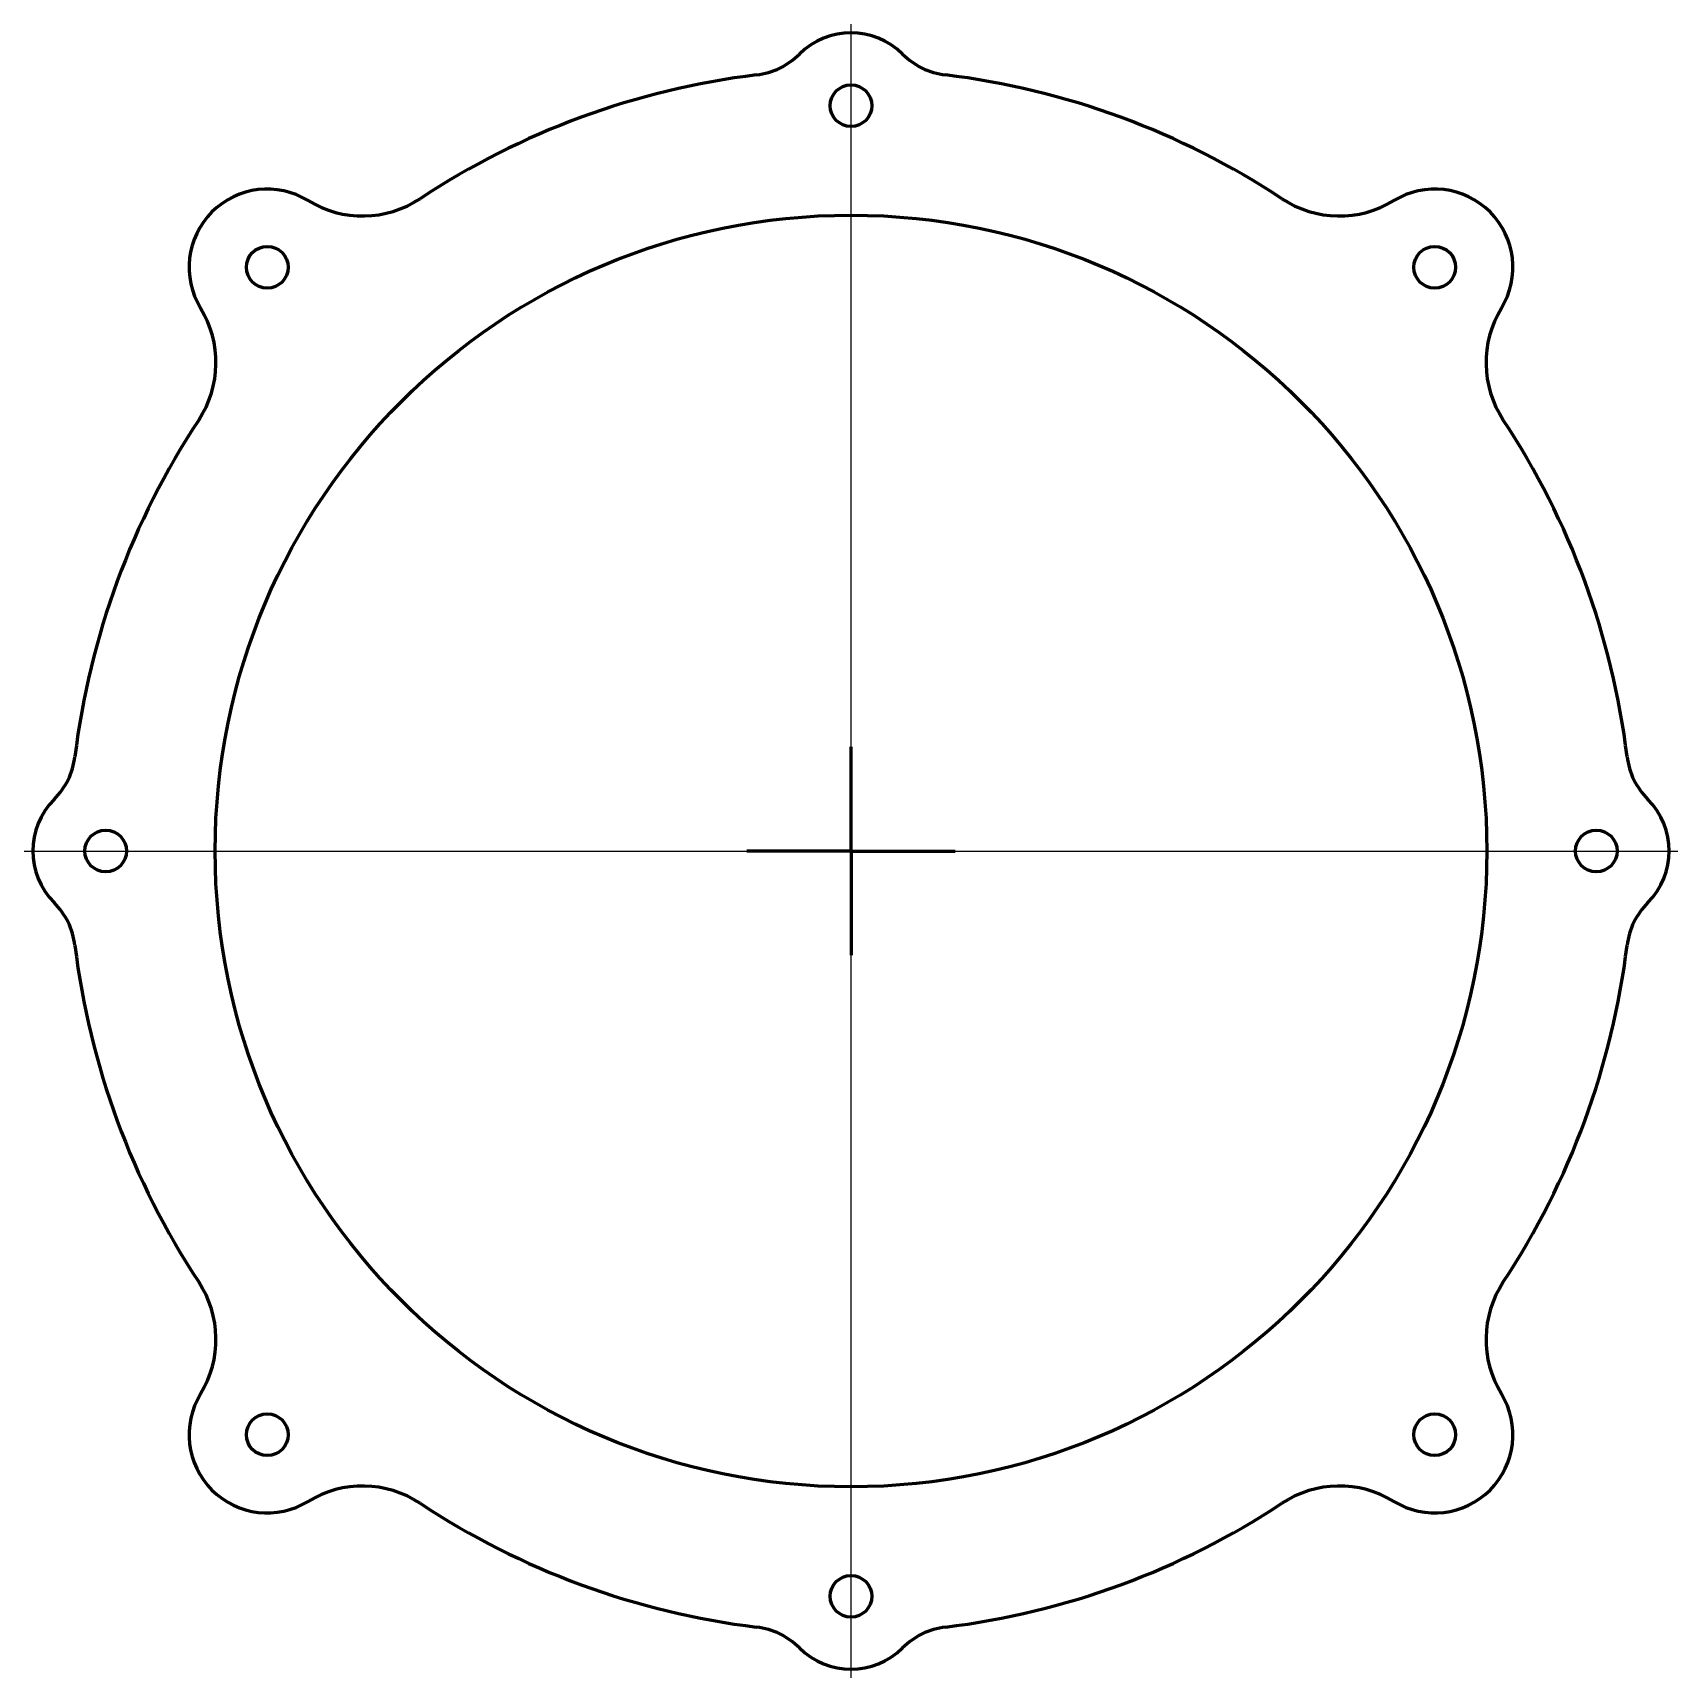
# Model space of a CAD drawing. Header units: millimetres. Extents: x -78 to 78, y -78 to 78.
import ezdxf

# ---------------------------------------------------------------- set-up
doc = ezdxf.new("R2010")
doc.units = ezdxf.units.MM
doc.linetypes.add('K5LT_BASIC', pattern=[0])

msp = doc.modelspace()

# ---------------------------------------------------------------- linework, layer by layer
at = {"color": 150, "linetype": 'K5LT_BASIC', "lineweight": 60, "true_color": 0x0080ff}
for q in [(0, 10), (-10, 0), (0, -10), (10, 0)]:
    msp.add_line((0, 0), q, dxfattribs=at)
at = {"color": 232, "true_color": 0xc52b79}
for p, direction in [((0, -4.37), (0, 1)), ((0, 0), (1, 0))]:
    msp.add_xline(p, direction, dxfattribs=at)
at = {"color": 150, "linetype": 'K5LT_BASIC', "lineweight": 60, "true_color": 0x0080ff}
for centre, radius in [((0, 71.5), 2), ((0, 0), 61), ((-56, 56), 2), ((56, 56), 2), ((-71.5, 0), 2), ((71.5, 0), 2), ((-56, -56), 2), ((56, -56), 2), ((0, -71.5), 2)]:
    msp.add_circle(centre, radius, dxfattribs=at)
for centre, radius, start, end in [((0, 71.5), 7, 45.0049, 134.9951), ((-9.9, 81.4), 7, 276.9334, 314.9951), ((9.9, 81.4), 7, 225.0049, 263.0666), ((0, 0), 75, 96.9334, 123.4514), ((0, 0), 75, 56.5486, 83.0666), ((-56, 56), 7.5, 58.493, 211.507), ((56, 56), 7.5, 328.493, 121.507), ((-46.85, 70.92), 10, 238.493, 303.4514), ((46.85, 70.92), 10, 236.5486, 301.507), ((-70.92, 46.85), 10, 326.5486, 31.507), ((70.92, 46.85), 10, 148.493, 213.4514), ((0, 0), 75, 146.5486, 173.0666), ((0, 0), 75, 6.9334, 33.4514), ((-81.4, 9.9), 7, 315.0049, 353.0666), ((81.4, 9.9), 7, 186.9334, 224.9951), ((-71.5, 0), 7, 135.0049, 224.9951), ((71.5, 0), 7, 315.0049, 44.9951), ((-81.4, -9.9), 7, 6.9334, 44.9951), ((81.4, -9.9), 7, 135.0049, 173.0666), ((0, 0), 75, 186.9334, 213.4514), ((0, 0), 75, 326.5486, 353.0666), ((-70.92, -46.85), 10, 328.493, 33.4514), ((70.92, -46.85), 10, 146.5486, 211.507), ((-56, -56), 7.5, 148.493, 301.507), ((56, -56), 7.5, 238.493, 31.507), ((-46.85, -70.92), 10, 56.5486, 121.507), ((46.85, -70.92), 10, 58.493, 123.4514), ((0, 0), 75, 236.5486, 263.0666), ((0, 0), 75, 276.9334, 303.4514), ((-9.9, -81.4), 7, 45.0049, 83.0666), ((9.9, -81.4), 7, 96.9334, 134.9951), ((0, -71.5), 7, 225.0049, 314.9951)]:
    msp.add_arc(centre, radius, start, end, dxfattribs=at)

doc.saveas('drawing.dxf')
